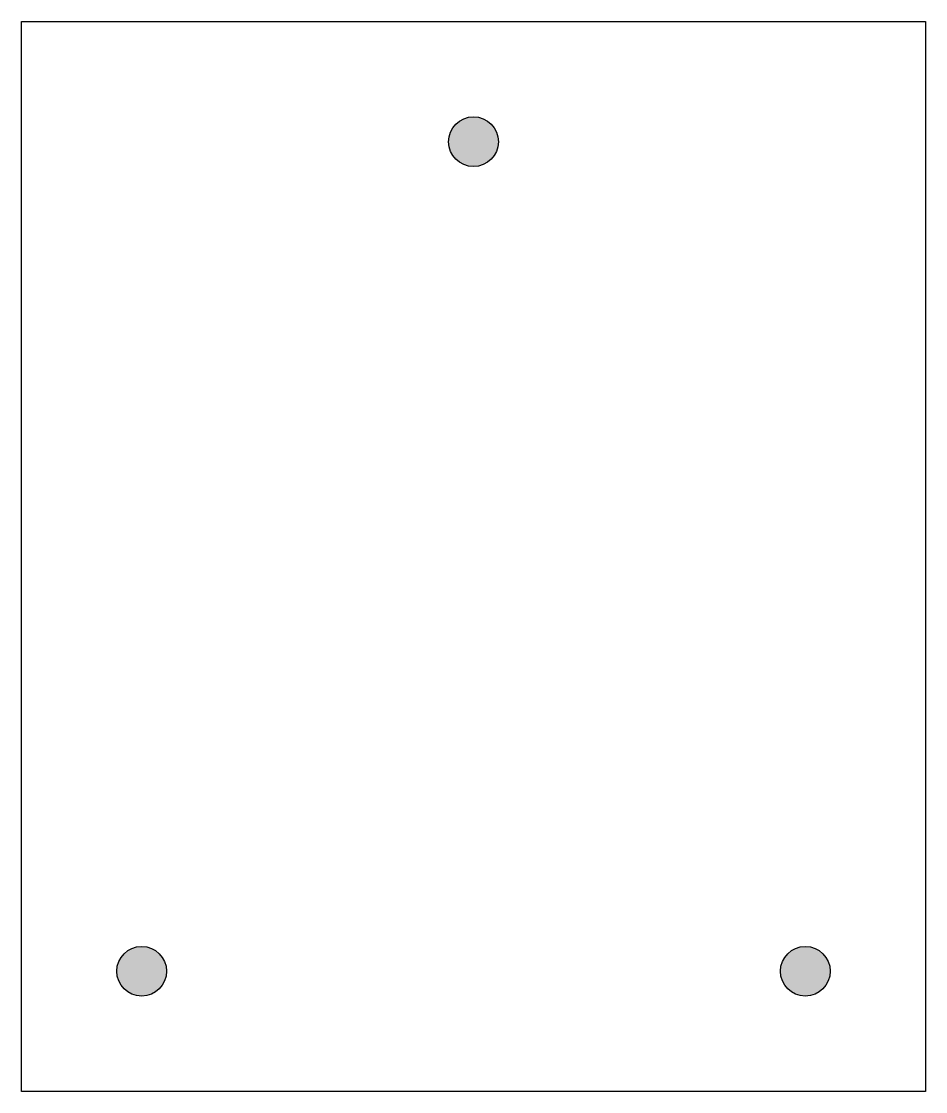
# Model space of a CAD drawing. Header units: inches. Extents: x 53 to 162, y -204 to -75.
import ezdxf

# ---------------------------------------------------------------- set-up
doc = ezdxf.new("R2010")
doc.units = ezdxf.units.IN
doc.header["$MEASUREMENT"] = 0
doc.layers.add('Layer 1', color=7, linetype='Continuous')

# ---------------------------------------------------------------- blocks, each defined once
blk = doc.blocks.new('block 2')
at = {"layer": 'Layer 1', "color": 7, "lineweight": 25, "true_color": 0xffffff}
blk.add_lwpolyline([(53.45, -75.02), (162.45, -75.02), (162.45, -204.02), (53.45, -204.02), (53.45, -75.02)], dxfattribs=at)
blk = doc.blocks.new('block 3')
at = {"layer": 'Layer 1', "true_color": 0xed1c24}
h = blk.add_hatch(color=240, dxfattribs=at)
h.dxf.hatch_style = 2
edge = h.paths.add_edge_path()
edge.add_spline(control_points=[(150.95, -189.52), (150.95, -187.87), (149.61, -186.52), (147.95, -186.52), (146.29, -186.52), (144.95, -187.87), (144.95, -189.52), (144.95, -191.18), (146.29, -192.52), (147.95, -192.52), (149.61, -192.52), (150.95, -191.18), (150.95, -189.52)], knot_values=[0, 0, 0, 0, 1, 1, 1, 2, 2, 2, 3, 3, 3, 4, 4, 4, 4], degree=3, periodic=1)
at = {"layer": 'Layer 1', "color": 7, "lineweight": 25, "true_color": 0xffffff}
blk.add_open_spline([(150.95, -189.52), (150.95, -187.87), (149.61, -186.52), (147.95, -186.52), (146.29, -186.52), (144.95, -187.87), (144.95, -189.52), (144.95, -191.18), (146.29, -192.52), (147.95, -192.52), (149.61, -192.52), (150.95, -191.18), (150.95, -189.52)], degree=3, knots=[0, 0, 0, 0, 1, 1, 1, 2, 2, 2, 3, 3, 3, 4, 4, 4, 4], dxfattribs=at)
blk = doc.blocks.new('block 4')
at = {"layer": 'Layer 1', "true_color": 0xed1c24}
h = blk.add_hatch(color=240, dxfattribs=at)
h.dxf.hatch_style = 2
edge = h.paths.add_edge_path()
edge.add_spline(control_points=[(70.95, -189.52), (70.95, -187.87), (69.61, -186.52), (67.95, -186.52), (66.29, -186.52), (64.95, -187.87), (64.95, -189.52), (64.95, -191.18), (66.29, -192.52), (67.95, -192.52), (69.61, -192.52), (70.95, -191.18), (70.95, -189.52)], knot_values=[0, 0, 0, 0, 1, 1, 1, 2, 2, 2, 3, 3, 3, 4, 4, 4, 4], degree=3, periodic=1)
at = {"layer": 'Layer 1', "color": 7, "lineweight": 25, "true_color": 0xffffff}
blk.add_open_spline([(70.95, -189.52), (70.95, -187.87), (69.61, -186.52), (67.95, -186.52), (66.29, -186.52), (64.95, -187.87), (64.95, -189.52), (64.95, -191.18), (66.29, -192.52), (67.95, -192.52), (69.61, -192.52), (70.95, -191.18), (70.95, -189.52)], degree=3, knots=[0, 0, 0, 0, 1, 1, 1, 2, 2, 2, 3, 3, 3, 4, 4, 4, 4], dxfattribs=at)
blk = doc.blocks.new('block 5')
at = {"layer": 'Layer 1', "true_color": 0xed1c24}
h = blk.add_hatch(color=240, dxfattribs=at)
h.dxf.hatch_style = 2
edge = h.paths.add_edge_path()
edge.add_spline(control_points=[(110.95, -89.52), (110.95, -87.87), (109.61, -86.52), (107.95, -86.52), (106.29, -86.52), (104.95, -87.87), (104.95, -89.52), (104.95, -91.18), (106.29, -92.52), (107.95, -92.52), (109.61, -92.52), (110.95, -91.18), (110.95, -89.52)], knot_values=[0, 0, 0, 0, 1, 1, 1, 2, 2, 2, 3, 3, 3, 4, 4, 4, 4], degree=3, periodic=1)
at = {"layer": 'Layer 1', "color": 7, "lineweight": 25, "true_color": 0xffffff}
blk.add_open_spline([(110.95, -89.52), (110.95, -87.87), (109.61, -86.52), (107.95, -86.52), (106.29, -86.52), (104.95, -87.87), (104.95, -89.52), (104.95, -91.18), (106.29, -92.52), (107.95, -92.52), (109.61, -92.52), (110.95, -91.18), (110.95, -89.52)], degree=3, knots=[0, 0, 0, 0, 1, 1, 1, 2, 2, 2, 3, 3, 3, 4, 4, 4, 4], dxfattribs=at)

msp = doc.modelspace()

# ---------------------------------------------------------------- block references
at = {"layer": 'Layer 1'}
for name in ['block 2', 'block 5', 'block 4', 'block 3']:
    msp.add_blockref(name, (0, 0), dxfattribs=at)

doc.saveas('drawing.dxf')
